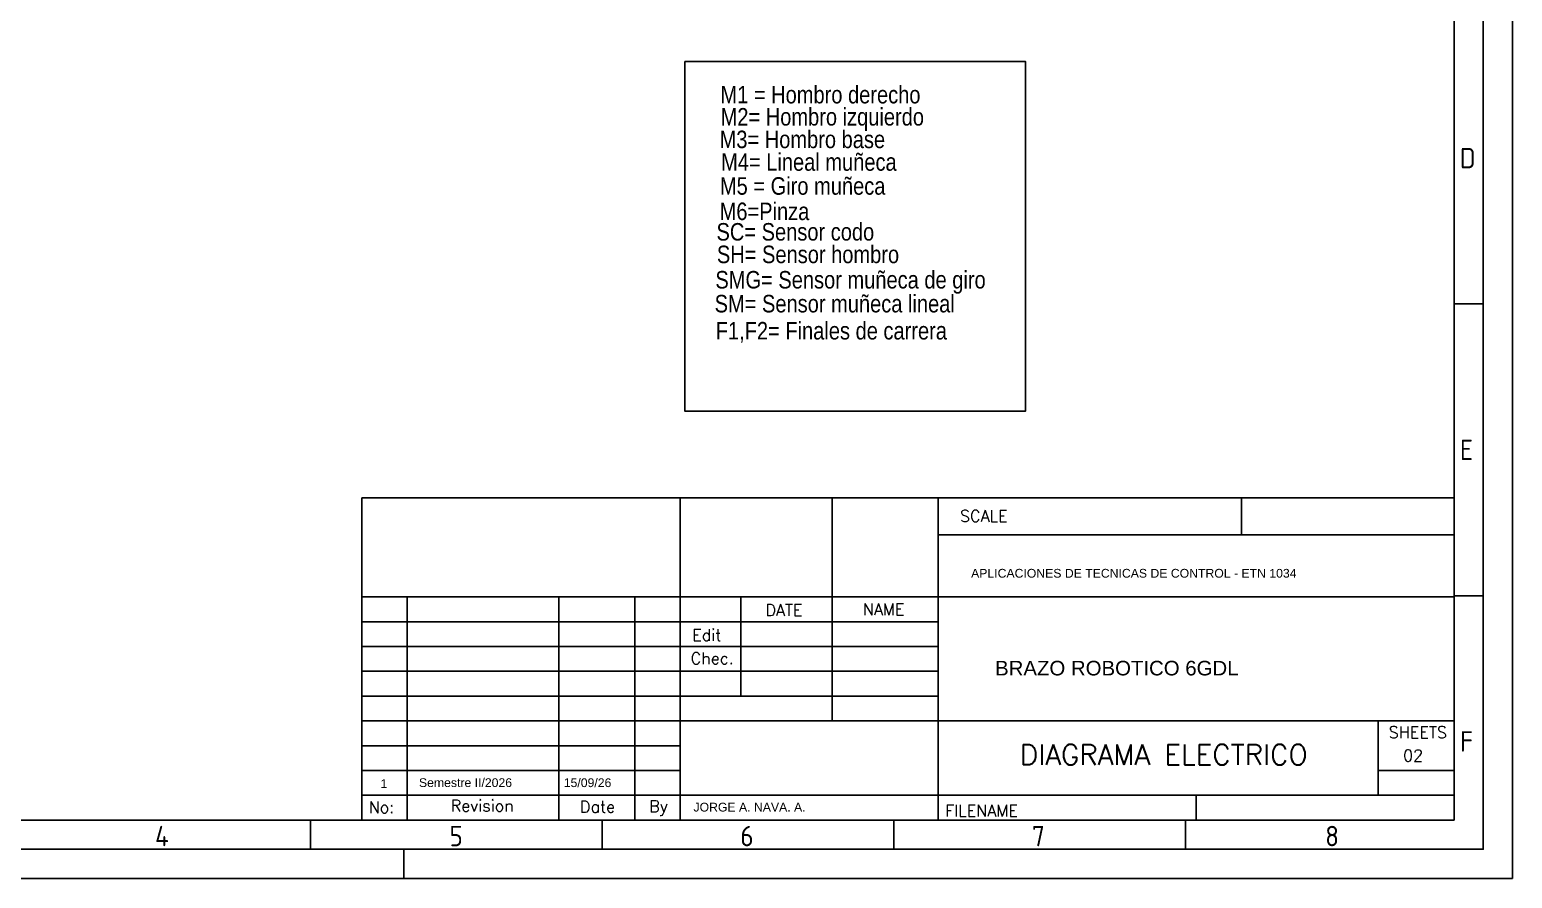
# Model space of a CAD drawing. Header units: millimetres. Extents: x 357084 to 357504, y 509210 to 509507.
# Drawn here: x 357250 to 357504.1, y 509209.9 to 509355.4 of the extents above; entities that cross this region are included whole.
import ezdxf
from ezdxf.enums import TextEntityAlignment as Align

# ---------------------------------------------------------------- set-up
doc = ezdxf.new("R2010")
doc.units = ezdxf.units.MM
for name, color, linetype in [('025', 1, 'Continuous'), ('035', 5, 'Continuous'), ('07', 7, 'Continuous')]:
    doc.layers.add(name, color=color, linetype=linetype)
doc.styles.add('ISO Proportional', font='isocp.shx')
doc.styles.get("Standard").update_dxf_attribs({"font": 'arial.ttf'})
doc.styles.add('WD', font='romans.shx')

# ---------------------------------------------------------------- blocks, each defined once
blk = doc.blocks.new('IEC_border_a3')
at = {"layer": '035'}
for p, q in [((414.98, 98.5), (410, 98.5)), ((415, 48.46), (410.02, 48.46)), ((214, 10), (214, 5)), ((264, 10), (264, 5)), ((314, 10), (314, 5)), ((364, 10), (364, 5)), ((230, 5), (230, 0))]:
    blk.add_line(p, q, dxfattribs=at)
for points in [[(0, 297), (420, 297), (420, 0), (0, 0)], [(18, 287), (410, 287), (410, 10), (18, 10)]]:
    blk.add_lwpolyline(points, close=True, dxfattribs=at)
at = {"layer": '07'}
blk.add_lwpolyline([(13, 292), (415, 292), (415, 5), (13, 5)], close=True, dxfattribs=at)
at = {"layer": '035', "style": 'ISO Proportional'}
for s, p in [('D', (411, 121.75)), ('E', (411.02, 71.72)), ('F', (411.02, 21.72)), ('4', (187.38, 5.5)), ('5', (237.84, 5.5)), ('6', (287.69, 5.5)), ('7', (337.67, 5.5)), ('8', (387.92, 5.5))]:
    blk.add_text(s, height=3.5, dxfattribs=at).set_placement(p)
blk = doc.blocks.new('IEC_tblock_a3')
at = {"layer": '035'}
for p, q in [((-106.6, 55.25), (-106.6, 17)), ((-36.4, 55.25), (-36.4, 48.88)), ((-88.4, 48.88), (0, 48.88)), ((-179.4, 38.25), (-179.4, 0)), ((-153.4, 38.25), (-153.4, 0)), ((-140.4, 38.25), (-140.4, 0)), ((-122.2, 38.25), (-122.2, 21.25)), ((-187.2, 34), (-88.4, 34)), ((-187.2, 29.75), (-88.4, 29.75)), ((-187.2, 25.5), (-88.4, 25.5)), ((-187.2, 21.25), (-88.4, 21.25)), ((-187.2, 17), (-132.6, 17)), ((-187.2, 12.75), (-132.6, 12.75)), ((-187.2, 8.5), (-132.6, 8.5)), ((-13, 8.5), (0, 8.5)), ((-187.2, 4.25), (0, 4.25)), ((-44.2, 4.25), (-44.2, 0))]:
    blk.add_line(p, q, dxfattribs=at)
at = {"layer": '07'}
for p, q in [((-187.2, 55.25), (-187.2, 0)), ((-187.2, 55.25), (0, 55.25)), ((-132.6, 55.25), (-132.6, 0)), ((-88.4, 55.25), (-88.4, 0)), ((0, 55.25), (0, 0)), ((-187.2, 38.25), (0, 38.25)), ((-132.6, 17), (0, 17)), ((-13, 17), (-13, 4.25)), ((-187.2, 0), (0, 0))]:
    blk.add_line(p, q, dxfattribs=at)
at = {"style": 'WD'}
for tag, p in [('SCALE', (-69.88, 51.07)), ('SH', (-8.74, 10.06)), ('FILENAME', (-68.15, 0.8))]:
    blk.add_attdef(tag, p, '', height=2, dxfattribs=at)
for tag, height, p in [('PROJDESC', 5, (-45.9, 29.2)), ('EDDATE', 2, (-114.97, 30.8)), ('EDBY', 2, (-98.02, 30.86)), ('CKDATE', 2, (-114.85, 26.58)), ('CKBY', 2, (-97.88, 26.3)), ('DWGDESC', 5, (-44.85, 19.72)), ('DWGNO', 3.5, (-48.54, 9.46))]:
    blk.add_attdef(tag, text='', height=height, dxfattribs=at).set_placement(p, align=Align.CENTER)
at = {"style": 'WD', "flags": 1}
blk.add_attdef('WD_TB', (-120.95, 11.91), '', height=2, dxfattribs=at)
at = {"layer": '025', "style": 'WD'}
for s, p in [('SCALE', (-80.57, 51.13)), ('NAME', (-97.74, 35.14)), ('No:', (-183.81, 1.19)), ('Revision', (-166.53, 1.47)), ('Date', (-146.79, 1.28)), ('By', (-136.33, 1.37))]:
    blk.add_text(s, height=2, dxfattribs=at).set_placement(p, align=Align.CENTER)
for s, p in [('DATE', (-118, 35)), ('Edit', (-130.55, 30.72)), ('Chec.', (-130.82, 26.72)), ('SHEETS', (-11.17, 14.05)), ('FILENAME', (-87.18, 0.61))]:
    blk.add_text(s, height=2, dxfattribs=at).set_placement(p)

msp = doc.modelspace()

# ---------------------------------------------------------------- linework, layer by layer
msp.add_lwpolyline([(357362.23, 509349.93), (357420.64, 509349.93), (357420.64, 509289.99), (357362.23, 509289.99)], close=True)

# ---------------------------------------------------------------- block references
msp.add_blockref('IEC_border_a3', (357084.07, 509209.88))
ref = msp.add_blockref('IEC_tblock_a3', (357494.07, 509219.88))
ref.add_attrib('DWGNO', 'DIAGRAMA ELECTRICO ', dxfattribs={"height": 3.5, "style": 'WD'}).set_placement((357445.53, 509229.33), align=Align.CENTER)
ref.add_attrib('SH', '02', (357485.33, 509229.94), dxfattribs={"height": 2, "style": 'WD'})

# ---------------------------------------------------------------- texts
at = {"attachment_point": 1}
for s, width, heights, insert, char_height in [('{\\fArial Narrow|b0|i0|c0|p34;M1 = Hombro derecho }', 71.5313, [0], (357368.35, 509345.76), 3), ('{\\fArial Narrow|b0|i0|c0|p34;M2= Hombro izquierdo }', 73.1276, [0], (357368.38, 509341.96), 3), ('      {\\fArial Narrow|b0|i0|c0|p34;M3= Hombro base}', 64.209, [0], (357361.22, 509338.09), 3), ('      {\\fArial Narrow|b0|i0|c0|p34;M4= Lineal muñeca}', 64.9028, [0], (357361.48, 509334.21), 3), ('{\\fArial Narrow|b0|i0|c0|p34;M5 = Giro muñeca}', 76.0797, [0], (357368.26, 509330.1), 3), ('{\\fArial Narrow|b0|i0|c0|p34;M6=Pinza  }', 73.61, [0], (357368.21, 509325.75), 3), ('      {\\fArial Narrow|b0|i0|c0|p34;SC= Sensor codo}', 85.0718, [0], (357360.69, 509322.24), 3), ('      {\\fArial Narrow|b0|i0|c0|p34;SH= Sensor hombro}', 90.7099, [0], (357360.76, 509318.37), 3), ('      {\\fArial Narrow|b0|i0|c0|p34;SMG= Sensor muñeca de giro}', 109.9078, [0], (357360.5, 509314.02), 3), ('      {\\fArial Narrow|b0|i0|c0|p34;SM= Sensor muñeca lineal}', 97.6014, [0], (357360.37, 509309.92), 3), ('      {\\fArial Narrow|b0|i0|c0|p34;F1,F2= Finales de carrera}', 87.4406, [0], (357360.55, 509305.28), 3), ('APLICACIONES DE TECNICAS DE CONTROL - ETN 1034', 71.879, [0], (357411.31, 509262.94), 1.5), ('\\P\\P      BRAZO ROBOTICO 6GDL', 81.7247, [16.59], (357409.6, 509255.51), 2.5), ('1', 13.0311, [0], (357310.1, 509226.88), 1.5), ('Semestre II/2026', 23.0957, [0], (357316.68, 509227.04), 1.5), ('15/09/26', 13.0311, [0], (357341.5, 509227.03), 1.5), ('JORGE A. NAVA. A.', 27.914, [2.3], (357363.73, 509222.84), 1.5)]:
    msp.add_mtext_dynamic_manual_height_columns(s, width=width, gutter_width=12.5, heights=heights, dxfattribs=dict(at, insert=insert, char_height=char_height))

doc.saveas('drawing.dxf')
